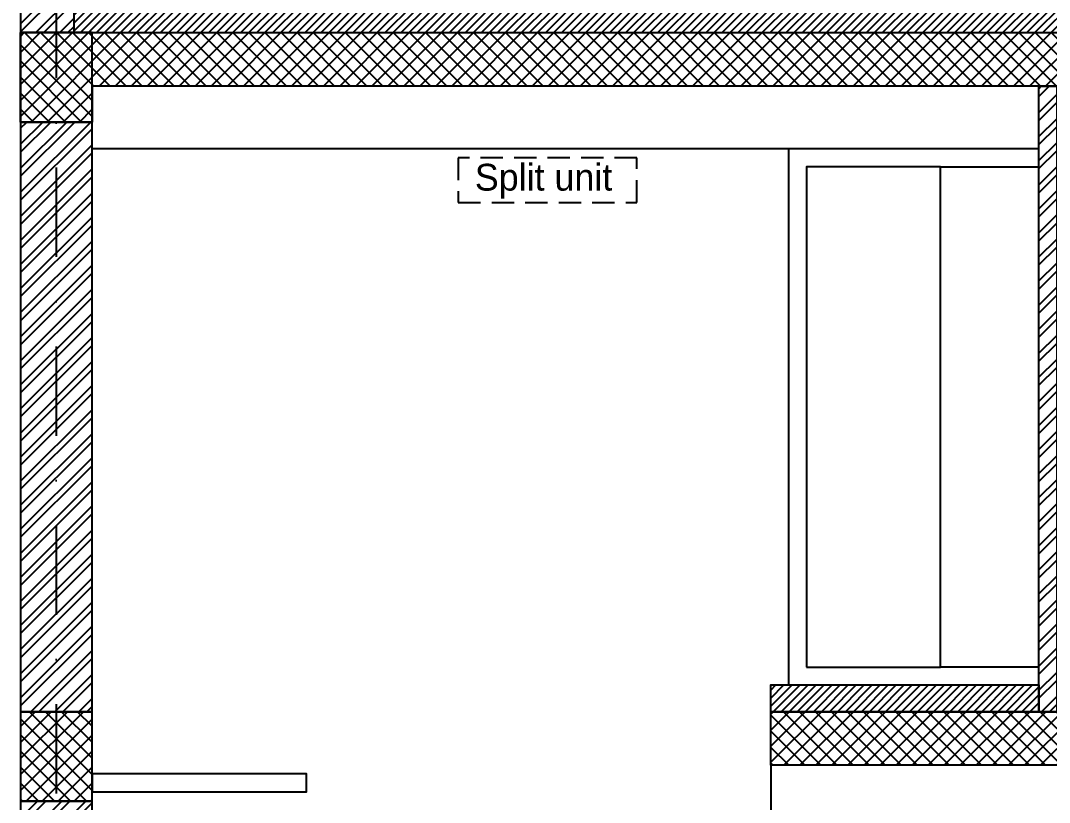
# Model space of a CAD drawing. Header units: millimetres. Extents: x 118878 to 201916, y 10986 to 20993.
# Drawn here: x 195946 to 196522, y 13277 to 13715 of the extents above; entities that cross this region are included whole.
import ezdxf

# ---------------------------------------------------------------- set-up
doc = ezdxf.new("R2010")
doc.units = ezdxf.units.MM
doc.header["$LTSCALE"] = 100
doc.linetypes.add('DASHDOT', pattern=[1, 0.5, -0.25, 0, -0.25])
doc.linetypes.add('HIDDEN2', pattern=[0.1875, 0.125, -0.0625])
for name, color, linetype in [('0-hatch', 253, 'Continuous'), ('1', 1, 'Continuous'), ('2', 2, 'Continuous'), ('3', 3, 'Continuous'), ('4', 4, 'Continuous'), ('7', 7, 'Continuous'), ('AX', 1, 'Continuous'), ('furniture faz2', 181, 'Continuous')]:
    doc.layers.add(name, color=color, linetype=linetype)
doc.styles.add('textstyle3', font='')
doc.styles.get('textstyle3').set_extended_font_data('Andalus')
pattern_1 = [(45, (-2102.5, -400), (-2.24506403, 2.24506403), [])]

# ---------------------------------------------------------------- blocks, each defined once
blk = doc.blocks.new('ax-elev-02')
at = {"layer": 'AX', "color": 8, "linetype": 'DASHDOT'}
blk.add_line((0, 0), (0, -1250), dxfattribs=at)

msp = doc.modelspace()

# ---------------------------------------------------------------- hatches: boundary and pattern name
at = {"layer": '0-hatch', "transparency": 33554687}
h = msp.add_hatch(dxfattribs=at)
h.set_pattern_fill('ANSI32', color=253, style=0, pattern_type=0)
h.set_pattern_definition([(45, (195963.693, 13582.469), (-6.73519, 6.73519), []), (45, (195968.183, 13582.469), (-6.73519, 6.73519), [])])
h.paths.add_polyline_path([(195985.98, 13657.97), (195945.98, 13657.97), (195945.98, 13327.97), (195985.98, 13327.97)], flags=0)
h.paths.add_polyline_path([(196525.98, 13677.97), (196515.98, 13677.97), (196515.98, 13327.97), (196525.98, 13327.97)], flags=0)
h.paths.add_polyline_path([(196905.98, 13657.97), (196895.98, 13657.97), (196895.98, 13327.97), (196905.98, 13327.97)], flags=0)
h.paths.add_polyline_path([(197045.98, 13542.47), (197015.98, 13542.47), (197015.98, 13327.97), (197045.98, 13327.97)], flags=0)
h.paths.add_polyline_path([(197045.98, 13327.97), (197035.98, 13327.97), (197035.98, 13277.97), (197045.98, 13277.97)], flags=0)
h.paths.add_polyline_path([(197045.98, 13277.97), (197035.98, 13277.97), (197025.98, 13277.97), (197025.98, 12927.97), (197045.98, 12927.97)], flags=0)
h.paths.add_polyline_path([(195985.98, 13277.97), (195945.98, 13277.97), (195945.98, 12927.97), (195985.98, 12927.97)], flags=0)
h.paths.add_polyline_path([(195995.98, 12927.97), (195945.98, 12927.97), (195945.98, 12862.97), (195995.98, 12862.97)], flags=0)
h.paths.add_polyline_path([(197045.98, 12927.97), (197010.98, 12927.97), (197010.98, 12862.97), (197045.98, 12862.97)], flags=0)
h.paths.add_polyline_path([(197345.98, 13122.97), (197330.98, 13122.97), (197330.98, 12862.97), (197345.98, 12862.97)], flags=0)
h.paths.add_polyline_path([(195975.98, 13841.97), (195945.98, 13841.97), (195945.98, 13707.97), (195975.98, 13707.97)], flags=0)
h.paths.add_polyline_path([(196055.98, 13812.97), (196035.98, 13812.97), (196035.98, 13722.97), (196055.98, 13722.97)], flags=0)
h.paths.add_polyline_path([(196115.98, 13767.97), (196115.98, 13777.97), (196055.98, 13777.97), (196055.98, 13732.97), (196085.98, 13732.97)], flags=0)
h.paths.add_polyline_path([(196245.98, 13752.97), (196215.98, 13752.97), (196215.98, 13722.97), (196245.98, 13722.97)], flags=0)
h.paths.add_polyline_path([(196435.98, 13752.97), (196405.98, 13752.97), (196405.98, 13722.97), (196435.98, 13722.97)], flags=0)
h.paths.add_polyline_path([(196815.98, 13812.97), (196795.98, 13812.97), (196795.98, 13722.97), (196815.98, 13722.97)], flags=0)
h.paths.add_polyline_path([(196905.98, 13841.97), (196875.98, 13841.97), (196875.98, 13707.97), (196905.98, 13707.97)], flags=0)
h = msp.add_hatch(dxfattribs=at)
h.set_pattern_fill('ANSI31', color=253, style=0, pattern_type=0)
h.set_pattern_definition(pattern_1)
h.paths.add_polyline_path([(196875.98, 13722.97), (195975.98, 13722.97), (195975.98, 13707.97), (196875.98, 13707.97)], flags=0)
h = msp.add_hatch(dxfattribs=at)
h.set_pattern_fill('ANSI37', color=253, scale=2, style=0, pattern_type=0)
h.set_pattern_definition([(45, (-2102.5, -400), (-4.49012806, 4.49012806), []), (135, (-2102.5, -400), (-4.49012806, -4.49012806), [])])
h.paths.add_polyline_path([(197345.98, 12862.97), (197305.98, 12862.97), (197305.98, 12812.97), (197345.98, 12812.97)], flags=0)
h.paths.add_polyline_path([(197125.98, 12862.97), (196925.98, 12862.97), (196925.98, 12812.97), (197125.98, 12812.97)], flags=0)
h.paths.add_polyline_path([(196665.98, 12862.97), (196465.98, 12862.97), (196465.98, 12812.97), (196665.98, 12812.97)], flags=0)
h.paths.add_polyline_path([(196145.98, 12862.97), (195945.98, 12862.97), (195945.98, 12812.97), (196145.98, 12812.97)], flags=0)
h.paths.add_polyline_path([(195945.98, 13277.97), (195985.98, 13277.97), (195985.98, 13327.97), (195945.98, 13327.97)], flags=0)
h.paths.add_polyline_path([(196365.98, 13327.97), (197035.98, 13327.97), (197035.98, 13277.97), (196995.98, 13277.97), (196995.98, 13297.97), (196585.98, 13297.97), (196585.98, 13277.97), (196545.98, 13277.97), (196545.98, 13297.97), (196365.98, 13297.97)], flags=0)
h.paths.add_polyline_path([(196905.98, 13707.97), (196905.98, 13657.97), (196865.98, 13657.97), (196865.98, 13677.97), (196585.98, 13677.97), (196585.98, 13657.97), (196545.98, 13657.97), (196545.98, 13677.97), (195985.98, 13677.97), (195985.98, 13657.97), (195945.98, 13657.97), (195945.98, 13707.97)], flags=0)
h = msp.add_hatch(dxfattribs=at)
h.set_pattern_fill('ANSI31', color=253, style=0, pattern_type=0)
h.set_pattern_definition(pattern_1)
h.paths.add_polyline_path([(197025.98, 12942.97), (195985.98, 12942.97), (195985.98, 12927.97), (197025.98, 12927.97)], flags=0)
h.paths.add_polyline_path([(196895.98, 13342.97), (196525.98, 13342.97), (196525.98, 13327.97), (196895.98, 13327.97)], flags=0)
h.paths.add_polyline_path([(196515.98, 13342.97), (196365.98, 13342.97), (196365.98, 13327.97), (196515.98, 13327.97)], flags=0)

# ---------------------------------------------------------------- linework, layer by layer
at = {"layer": '1'}
msp.add_lwpolyline([(196385.98, 13352.97), (196460.98, 13352.97), (196460.98, 13632.97), (196385.98, 13632.97)], close=True, dxfattribs=at)
msp.add_lwpolyline([(196515.98, 13352.97), (196460.98, 13352.97), (196460.98, 13632.97), (196515.98, 13632.97)], dxfattribs=at)
at = {"layer": '2'}
msp.add_lwpolyline([(195985.98, 13283.17), (196105.98, 13283.17), (196105.98, 13293.17), (195985.98, 13293.17)], close=True, dxfattribs=at)
at = {"layer": '3'}
msp.add_line((196375.98, 13342.97), (196375.98, 13642.97), dxfattribs=at)
msp.add_lwpolyline([(196515.98, 13327.97), (196365.98, 13327.97), (196365.98, 13342.97), (196515.98, 13342.97)], close=True, dxfattribs=at)
at = {"layer": '4'}
for p, q in [((196515.98, 13642.97), (195985.98, 13642.97)), ((196365.98, 13297.97), (196365.98, 13262.97))]:
    msp.add_line(p, q, dxfattribs=at)
for points in [[(195945.98, 13657.97), (195985.98, 13657.97), (195985.98, 13707.97), (195945.98, 13707.97)], [(195945.98, 13277.97), (195985.98, 13277.97), (195985.98, 13327.97), (195945.98, 13327.97)]]:
    msp.add_lwpolyline(points, close=True, dxfattribs=at)
at = {"layer": '7'}
for points in [[(195945.98, 13707.97), (195975.98, 13707.97), (195975.98, 13841.97), (195945.98, 13841.97)], [(196905.98, 13707.97), (196905.98, 13657.97), (196865.98, 13657.97), (196865.98, 13677.97), (196585.98, 13677.97), (196585.98, 13657.97), (196545.98, 13657.97), (196545.98, 13677.97), (195985.98, 13677.97), (195985.98, 13657.97), (195945.98, 13657.97), (195945.98, 13707.97)], [(196515.98, 13677.97), (196525.98, 13677.97), (196525.98, 13327.97), (196515.98, 13327.97)], [(195945.98, 13327.97), (195985.98, 13327.97), (195985.98, 13657.97), (195945.98, 13657.97)], [(195945.98, 12927.97), (195985.98, 12927.97), (195985.98, 13277.97), (195945.98, 13277.97)]]:
    msp.add_lwpolyline(points, close=True, dxfattribs=at)
msp.add_lwpolyline([(196365.98, 13327.97), (197035.98, 13327.97), (197035.98, 13277.97), (196995.98, 13277.97), (196995.98, 13297.97), (196585.98, 13297.97), (196585.98, 13277.97), (196545.98, 13277.97), (196545.98, 13297.97), (196365.98, 13297.97), (196365.98, 13327.97)], dxfattribs=at)
at = {"layer": 'furniture faz2', "linetype": 'HIDDEN2'}
msp.add_lwpolyline([(196290.98, 13612.97), (196290.98, 13637.97), (196190.98, 13637.97), (196190.98, 13612.97)], close=True, dxfattribs=at)

# ---------------------------------------------------------------- block references
at = {"layer": '3'}
msp.add_blockref('ax-elev-02', (195965.98, 14132.97), dxfattribs=at)

# ---------------------------------------------------------------- texts
at = {"layer": 'furniture faz2', "style": 'textstyle3'}
msp.add_text('Split unit', height=15, dxfattribs=at).set_placement((196200.26, 13619.58))

doc.saveas('drawing.dxf')
